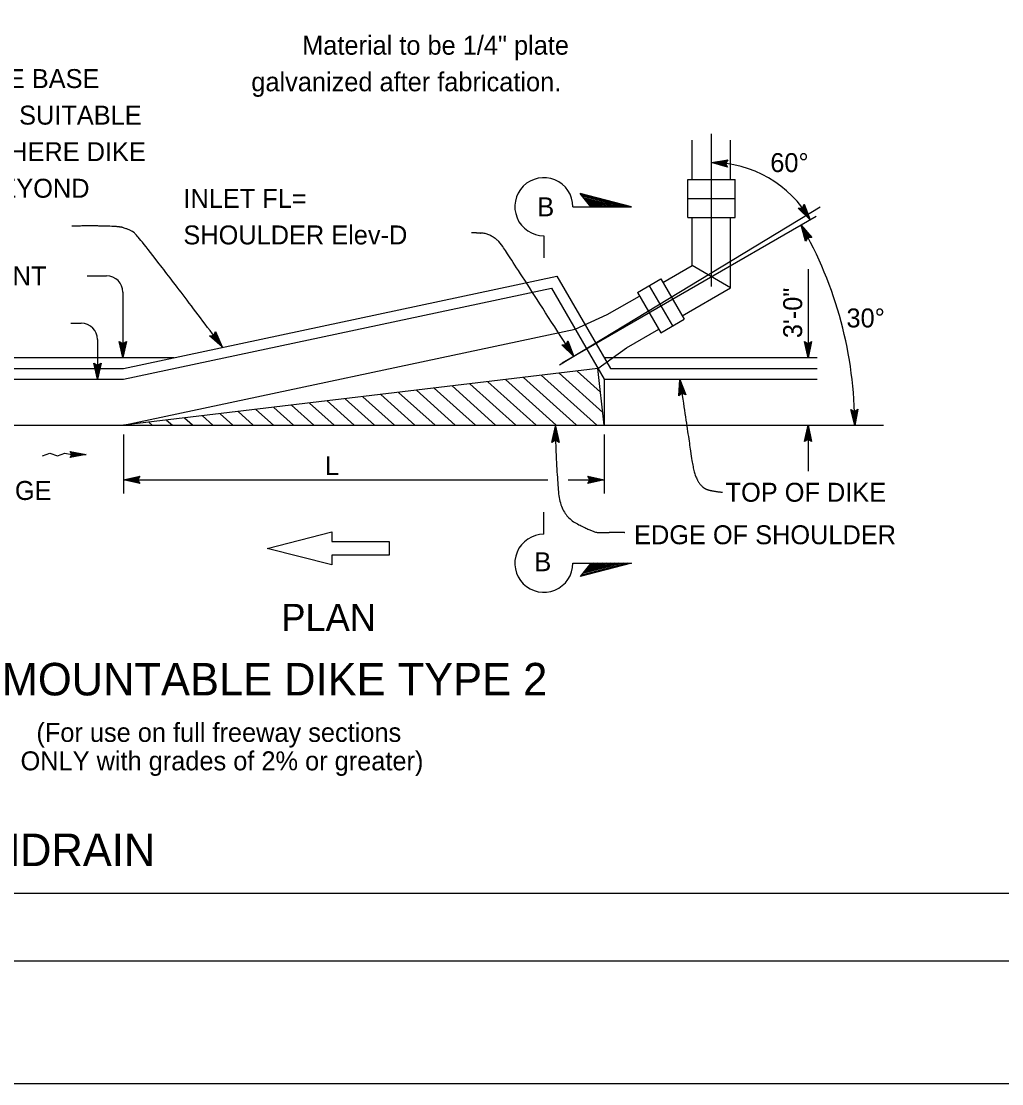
# Model space of a CAD drawing. Extents: x -894 to 866, y -476 to 714.
# Drawn here: x 29.6 to 391.8, y -476.4 to -84.1 of the extents above; entities that cross this region are included whole.
import ezdxf

# ---------------------------------------------------------------- set-up
doc = ezdxf.new("R2010")
doc.units = 0
for name, color, linetype in [('10 Sheet Format', 7, 'Continuous'), ('22 Misc Cnst Det', 7, 'Continuous'), ('56 Stage 3 Anno', 7, 'Continuous'), ('57 Undefined', 7, 'Continuous'), ('60 Nongeo Data', 7, 'Continuous')]:
    doc.layers.add(name, color=color, linetype=linetype)

msp = doc.modelspace()

# ---------------------------------------------------------------- linework, layer by layer
at = {"layer": '10 Sheet Format'}
for p, q in [((-438.75, -406.04), (199.07, -406.04)), ((198.77, -406.04), (811.55, -406.04)), ((-863.43, -431.04), (836.58, -431.04))]:
    msp.add_line(p, q, dxfattribs=at)
for points in [[(-894.04, 713.56), (865.96, 713.56), (865.96, -476.44), (-894.04, -476.44)], [(-863.43, -431.04), (836.58, -431.04), (836.58, 668.96), (-863.43, 668.96)]]:
    msp.add_lwpolyline(points, close=True, dxfattribs=at)
at = {"layer": '22 Misc Cnst Det'}
for p, q in [((255.04, -152.54), (236.09, -147.71)), ((240.01, -152.54), (236.09, -147.71)), ((253.48, -152.54), (236.5, -148.21)), ((251.92, -152.54), (236.9, -148.71)), ((233.33, -152.54), (255.04, -152.54)), ((250.37, -152.54), (237.31, -149.22)), ((248.81, -152.54), (237.71, -149.72)), ((247.25, -152.54), (238.12, -150.22)), ((245.69, -152.54), (238.52, -150.72)), ((244.13, -152.54), (238.93, -151.22)), ((242.57, -152.54), (239.34, -151.72)), ((241.02, -152.54), (239.74, -152.22)), ((222.62, -163.26), (222.62, -171.41)), ((222.62, -273.51), (222.62, -265.36)), ((233.33, -284.23), (255.04, -284.23)), ((255.04, -284.23), (236.09, -289.06)), ((240.01, -284.23), (236.09, -289.06)), ((253.48, -284.23), (236.5, -288.56)), ((251.92, -284.23), (236.9, -288.06)), ((250.37, -284.23), (237.31, -287.56)), ((248.81, -284.23), (237.71, -287.06)), ((247.25, -284.23), (238.12, -286.56)), ((245.69, -284.23), (238.53, -286.05)), ((244.13, -284.23), (238.93, -285.55)), ((242.57, -284.23), (239.34, -285.05)), ((241.02, -284.23), (239.74, -284.55))]:
    msp.add_line(p, q, dxfattribs=at)
for centre, start, end in [((222.62, -152.54), 0, 270.0005), ((222.62, -284.23), 89.9995, 360)]:
    msp.add_arc(centre, 10.72, start, end, dxfattribs=at)
at = {"layer": '56 Stage 3 Anno'}
for p, q in [((284.53, -182.03), (284.53, -125.59)), ((284.52, -136.25), (290.59, -135.28)), ((290.43, -137.95), (284.52, -136.25)), ((284.52, -136.25), (284.52, -136.25)), ((290.24, -137.58), (285.9, -136.34)), ((285.91, -136.33), (290.33, -135.63)), ((287.28, -136.42), (290.14, -135.96)), ((290.02, -137.21), (287.28, -136.42)), ((288.66, -136.5), (289.88, -136.31)), ((289.87, -136.85), (288.66, -136.5)), ((290.59, -135.28), (289.71, -136.56)), ((289.71, -136.56), (290.43, -137.95)), ((290.59, -135.28), (290.59, -135.28)), ((290.43, -137.95), (290.43, -137.95)), ((318.14, -153.03), (318.81, -151.62)), ((318.27, -152.73), (318.73, -153.9)), ((318.46, -152.39), (319.49, -155.05)), ((318.63, -152), (320.26, -156.2)), ((318.81, -151.62), (318.81, -151.62)), ((318.81, -151.62), (321.03, -157.35)), ((229.35, -210.23), (323.15, -156.07)), ((316.59, -153.1), (318.14, -153.03)), ((321.03, -157.35), (316.59, -153.1)), ((316.59, -153.1), (316.59, -153.1)), ((320.25, -156.2), (317.02, -153.1)), ((319.49, -155.05), (317.4, -153.05)), ((318.73, -153.9), (317.83, -153.05)), ((319.32, -165.22), (317.64, -159.31)), ((317.64, -159.31), (317.64, -159.31)), ((317.64, -159.31), (321.66, -163.95)), ((319.53, -164.86), (318.3, -160.52)), ((318.31, -160.53), (321.24, -163.92)), ((321.03, -157.35), (321.03, -157.35)), ((319.73, -164.49), (318.95, -161.74)), ((318.95, -161.74), (320.85, -163.93)), ((320.11, -163.88), (319.32, -165.22)), ((319.95, -164.17), (319.61, -162.96)), ((319.61, -162.96), (320.42, -163.89)), ((321.66, -163.95), (320.11, -163.88)), ((321.66, -163.95), (321.66, -163.95)), ((319.32, -165.22), (319.32, -165.22)), ((320.19, -175.64), (320.19, -208.34)), ((53.9, -178.1), (61.14, -178.1)), ((67.14, -184.1), (67.14, -208.28)), ((47.86, -195.61), (51.78, -195.61)), ((99.18, -200.26), (100.72, -200.1)), ((100.72, -200.1), (101.31, -198.66)), ((100.84, -199.8), (101.36, -200.95)), ((101.01, -199.45), (102.19, -202.05)), ((101.16, -199.05), (103.01, -203.16)), ((101.31, -198.66), (101.31, -198.66)), ((101.31, -198.66), (103.84, -204.26)), ((57.78, -201.61), (57.78, -216.28)), ((67.14, -208.28), (65.8, -202.28)), ((65.8, -202.28), (65.8, -202.28)), ((65.8, -202.28), (67.14, -203.08)), ((67.13, -206.88), (66.16, -202.51)), ((67.14, -205.51), (66.51, -202.69)), ((67.14, -204.13), (66.87, -202.92)), ((67.14, -203.08), (68.47, -202.28)), ((68.47, -202.28), (67.14, -208.28)), ((68.12, -202.49), (67.14, -206.9)), ((67.76, -202.73), (67.14, -205.51)), ((67.41, -202.9), (67.14, -204.13)), ((68.47, -202.28), (68.47, -202.28)), ((103.84, -204.26), (99.18, -200.26)), ((99.18, -200.26), (99.18, -200.26)), ((103, -203.15), (99.61, -200.23)), ((102.19, -202.05), (99.99, -200.17)), ((101.36, -200.95), (100.42, -200.14)), ((229.27, -203.58), (230.82, -203.53)), ((233.66, -207.88), (229.27, -203.58)), ((229.27, -203.58), (229.27, -203.58)), ((232.9, -206.72), (229.7, -203.58)), ((232.16, -205.57), (230.09, -203.54)), ((231.4, -204.41), (230.52, -203.54)), ((230.82, -203.53), (231.51, -202.12)), ((230.96, -203.23), (231.4, -204.41)), ((231.16, -202.89), (232.16, -205.57)), ((231.33, -202.5), (232.91, -206.73)), ((231.51, -202.12), (231.51, -202.12)), ((231.51, -202.12), (233.66, -207.88)), ((320.19, -208.34), (318.86, -202.34)), ((318.86, -202.34), (318.86, -202.34)), ((318.86, -202.34), (320.19, -203.14)), ((320.19, -206.95), (319.22, -202.57)), ((320.19, -205.57), (319.57, -202.75)), ((320.19, -204.19), (319.92, -202.98)), ((320.19, -203.14), (321.53, -202.34)), ((321.53, -202.34), (320.19, -208.34)), ((321.17, -202.55), (320.19, -206.96)), ((320.81, -202.79), (320.19, -205.57)), ((320.47, -202.96), (320.19, -204.19)), ((321.53, -202.34), (321.53, -202.34)), ((103.84, -204.26), (103.84, -204.26)), ((233.66, -207.88), (233.66, -207.88)), ((57.78, -216.28), (56.45, -210.28)), ((56.45, -210.28), (56.45, -210.28)), ((56.45, -210.28), (57.78, -211.08)), ((57.78, -214.89), (56.81, -210.51)), ((57.79, -213.51), (57.16, -210.69)), ((57.79, -212.13), (57.52, -210.92)), ((57.78, -211.08), (59.12, -210.28)), ((59.12, -210.28), (57.78, -216.28)), ((58.77, -210.49), (57.78, -214.9)), ((58.41, -210.73), (57.79, -213.51)), ((58.06, -210.9), (57.79, -212.13)), ((59.12, -210.28), (59.12, -210.28)), ((67.14, -208.28), (67.14, -208.28)), ((320.19, -208.34), (320.19, -208.34)), ((57.78, -216.28), (57.78, -216.28)), ((272.48, -222.45), (272.89, -216.32)), ((272.8, -222.18), (273.1, -217.68)), ((272.89, -216.32), (272.89, -216.32)), ((272.89, -216.32), (275.12, -222.04)), ((273.11, -217.69), (274.73, -221.87)), ((273.12, -221.9), (273.31, -219.05)), ((273.31, -219.05), (274.36, -221.74)), ((273.68, -221.46), (272.48, -222.45)), ((272.48, -222.45), (272.48, -222.45)), ((273.44, -221.67), (273.52, -220.41)), ((273.52, -220.41), (273.97, -221.57)), ((275.12, -222.04), (273.68, -221.46)), ((275.12, -222.04), (275.12, -222.04)), ((337.45, -233.35), (335.96, -227.39)), ((335.96, -227.39), (335.96, -227.39)), ((335.96, -227.39), (337.31, -228.15)), ((337.31, -228.15), (338.63, -227.32)), ((338.28, -227.55), (337.41, -231.97)), ((338.63, -227.32), (337.45, -233.35)), ((338.63, -227.32), (338.63, -227.32)), ((337.41, -231.96), (336.33, -227.61)), ((337.38, -230.59), (336.68, -227.78)), ((337.34, -229.21), (337.05, -228.01)), ((337.59, -227.97), (337.34, -229.21)), ((337.93, -227.79), (337.38, -230.59)), ((225.61, -239.58), (226.95, -233.58)), ((225.97, -239.37), (226.95, -234.96)), ((226.95, -233.58), (226.95, -233.58)), ((226.95, -233.58), (228.28, -239.58)), ((226.95, -234.97), (227.92, -239.35)), ((318.85, -239.27), (320.19, -233.27)), ((319.2, -239.06), (320.19, -234.65)), ((320.19, -233.27), (320.19, -233.27)), ((320.19, -233.27), (321.52, -239.27)), ((320.19, -233.27), (320.19, -250.17)), ((320.19, -234.67), (321.16, -239.04)), ((337.45, -233.35), (337.45, -233.35)), ((67.35, -236.7), (67.35, -258.48)), ((226.95, -238.78), (225.61, -239.58)), ((226.33, -239.13), (226.95, -236.35)), ((226.67, -238.96), (226.95, -237.73)), ((226.95, -236.35), (227.57, -239.17)), ((226.95, -237.73), (227.22, -238.94)), ((228.28, -239.58), (226.95, -238.78)), ((244.87, -236.7), (244.87, -258.48)), ((320.19, -238.47), (318.85, -239.27)), ((318.85, -239.27), (318.85, -239.27)), ((319.56, -238.82), (320.19, -236.04)), ((319.91, -238.65), (320.19, -237.42)), ((320.19, -236.04), (320.81, -238.86)), ((320.19, -237.42), (320.45, -238.63)), ((321.52, -239.27), (320.19, -238.47)), ((321.52, -239.27), (321.52, -239.27)), ((47.61, -243.01), (53.62, -244.07)), ((48.23, -244.07), (47.61, -243.01)), ((225.61, -239.58), (225.61, -239.58)), ((228.28, -239.58), (228.28, -239.58)), ((53.62, -244.07), (47.61, -245.13)), ((47.61, -245.13), (48.23, -244.07)), ((47.78, -243.29), (52.18, -244.07)), ((52.18, -244.07), (47.78, -244.85)), ((47.94, -243.58), (50.76, -244.07)), ((50.76, -244.07), (47.94, -244.57)), ((48.11, -243.86), (49.3, -244.07)), ((49.3, -244.07), (48.11, -244.28)), ((67.35, -253.43), (73.35, -252.1)), ((73.35, -254.77), (67.35, -253.43)), ((67.35, -253.43), (67.35, -253.43)), ((67.35, -253.43), (224.09, -253.43)), ((73.13, -254.42), (68.73, -253.43)), ((68.74, -253.43), (73.11, -252.46)), ((70.11, -253.44), (72.94, -252.81)), ((72.9, -254.06), (70.11, -253.44)), ((71.49, -253.44), (72.7, -253.17)), ((72.72, -253.71), (71.49, -253.44)), ((73.35, -252.1), (72.55, -253.43)), ((72.55, -253.43), (73.35, -254.77)), ((73.35, -252.1), (73.35, -252.1)), ((73.35, -254.77), (73.35, -254.77)), ((231.62, -253.43), (244.87, -253.43)), ((239.67, -253.43), (238.87, -252.09)), ((238.87, -252.09), (238.87, -252.09)), ((238.87, -252.09), (244.87, -253.43)), ((244.87, -253.43), (238.87, -254.76)), ((238.87, -254.76), (239.67, -253.43)), ((238.87, -254.76), (238.87, -254.76)), ((239.09, -252.45), (243.49, -253.43)), ((243.48, -253.44), (239.11, -254.41)), ((242.11, -253.43), (239.28, -254.06)), ((239.32, -252.81), (242.11, -253.43)), ((239.5, -253.16), (240.73, -253.43)), ((240.73, -253.43), (239.52, -253.7)), ((244.87, -253.43), (244.87, -253.43))]:
    msp.add_line(p, q, dxfattribs=at)
msp.add_lwpolyline([(37.42, -244.57), (40.17, -243.58), (42.92, -244.57), (45.67, -243.58), (48.23, -244.07), (53.62, -244.07)], dxfattribs=at)
for centre, radius, start, end in [((284.53, -178.37), 42.12, 29.9408, 90.0102), ((189.44, -233.27), 148.01, 359.97, 29.9821), ((61.13, -184.1), 6, 0, 90), ((51.78, -201.61), 6, 0, 90)]:
    msp.add_arc(centre, radius, start, end, dxfattribs=at)
for points in [[(103.84, -204.26), (72.8, -163.08), (69.65, -161.06), (64.7, -159.48), (48.28, -159.71)], [(233.66, -207.88), (206.95, -166.15), (205.1, -164.5), (201.6, -162.45), (198.32, -162.24), (195.85, -162.24)], [(272.89, -216.32), (276.53, -241.12), (278.02, -250.87), (280.17, -255.17), (283.14, -257.49), (288.6, -257.98)], [(226.72, -233.14), (227.29, -250.36), (228.83, -266.42), (240.57, -272.64), (244.19, -272.98), (249.03, -272.64), (252.48, -272.81)]]:
    msp.add_open_spline(points, degree=2, dxfattribs=at)
at = {"layer": '60 Nongeo Data'}
for p, q in [((277.44, -142.56), (277.44, -127.92)), ((291.62, -142.56), (291.62, -127.92)), ((275.81, -142.56), (293.25, -142.56)), ((275.81, -156.56), (275.81, -142.56)), ((293.25, -156.56), (293.25, -142.56)), ((228.43, -210.99), (324.74, -152.54)), ((275.81, -149.56), (293.25, -149.56)), ((275.81, -156.56), (293.25, -156.56)), ((277.44, -174.28), (277.44, -156.56)), ((291.62, -182.46), (291.62, -156.56)), ((266.62, -180.53), (277.44, -174.28)), ((291.62, -182.46), (277.44, -174.28)), ((67.35, -212.27), (227.47, -178.14)), ((227.47, -178.14), (247.18, -212.27)), ((257.21, -184.23), (265.87, -179.23)), ((265.87, -179.23), (274.46, -194.1)), ((67.35, -216.27), (225.42, -182.58)), ((225.42, -182.58), (244.87, -216.27)), ((257.21, -184.23), (265.8, -199.1)), ((261.54, -181.73), (270.13, -196.6)), ((273.71, -192.8), (291.62, -182.46)), ((246.04, -192.41), (257.96, -185.53)), ((234.16, -197.72), (246.04, -192.41)), ((265.8, -199.1), (274.46, -194.1)), ((67.35, -233.27), (234.16, -197.72)), ((253.13, -204.68), (265.05, -197.8)), ((242.59, -212.32), (253.13, -204.68)), ((-0.35, -208.27), (86.11, -208.27)), ((244.87, -208.27), (323.56, -208.27)), ((-0.35, -212.27), (67.35, -212.27)), ((242.59, -212.32), (67.35, -233.27)), ((215.1, -215.61), (234.54, -233.15)), ((242.14, -233.27), (221.69, -214.82)), ((228.28, -214.03), (244.36, -228.54)), ((234.87, -213.25), (243.54, -221.07)), ((244.87, -233.26), (242.59, -212.32)), ((247.18, -212.27), (323.56, -212.27)), ((-0.35, -216.27), (67.35, -216.27)), ((182.15, -219.55), (197.35, -233.27)), ((188.74, -218.76), (204.82, -233.27)), ((195.33, -217.97), (212.29, -233.27)), ((201.92, -217.19), (219.75, -233.27)), ((208.51, -216.4), (227.21, -233.27)), ((244.87, -216.27), (244.87, -233.26)), ((244.87, -216.27), (323.56, -216.27)), ((149.2, -223.49), (160.04, -233.27)), ((155.79, -222.7), (167.51, -233.27)), ((162.38, -221.91), (174.97, -233.27)), ((168.97, -221.13), (182.43, -233.27)), ((175.56, -220.34), (189.9, -233.27)), ((116.25, -227.43), (122.73, -233.27)), ((130.19, -233.27), (122.84, -226.64)), ((129.43, -225.85), (137.65, -233.27)), ((136.02, -225.06), (145.12, -233.27)), ((142.61, -224.28), (152.58, -233.27)), ((83.3, -231.37), (85.41, -233.27)), ((92.88, -233.27), (89.89, -230.58)), ((96.48, -229.79), (100.34, -233.27)), ((103.07, -229), (107.8, -233.27)), ((109.66, -228.22), (115.27, -233.27)), ((-0.35, -233.27), (348.1, -233.27)), ((76.79, -232.23), (77.95, -233.27)), ((244.87, -233.27), (305.78, -233.27)), ((120.45, -278.71), (144.36, -272.57)), ((144.36, -272.57), (144.36, -276.21)), ((144.36, -276.21), (165.46, -276.21)), ((165.46, -276.21), (165.46, -278.71)), ((144.36, -284.85), (120.45, -278.71)), ((165.46, -281.21), (144.36, -281.21)), ((144.36, -281.21), (144.36, -284.85)), ((165.46, -278.71), (165.46, -281.21))]:
    msp.add_line(p, q, dxfattribs=at)

# ---------------------------------------------------------------- texts
at = {"layer": '57 Undefined'}
for s, height, p in [('Material to be 1/4" plate', 7, (133.35, -96.42)), ('EXTEND DIKE BASE', 7, (-31.53, -108.73)), ('galvanized after fabrication.', 7, (114.57, -109.92)), ('TO PROVIDE SUITABLE', 7, (-31.53, -122.23)), ('SUPPORT WHERE DIKE ', 7, (-31.53, -135.73)), ('60°', 7, (306.26, -139.76)), ('EXTENDS BEYOND', 7, (-31.53, -149.23)), ('INLET FL=', 7, (89.49, -152.97)), ('B', 7, (220.21, -156.09)), ('SHOULDER Elev-D', 7, (89.49, -166.47)), ('HINGE POINT', 7, (-21.96, -181.6)), ('30°', 7, (334.4, -197.13)), ('L', 7, (141.77, -251.68)), ('FLOW ALONG EDGE', 7, (-50.77, -260.84)), ('TOP OF DIKE', 7, (289.75, -261.5)), ('EDGE OF SHOULDER', 7, (255.95, -277.2)), ('B', 7, (219.12, -287.17)), ('PLAN', 10, (125.66, -309.21)), ('MOUNTABLE DIKE TYPE 2', 12, (22.38, -333.02)), ('(For use on full freeway sections', 7, (35.19, -350.19)), ('ONLY with grades of 2% or greater)', 7, (29.33, -360.69)), ('ENTRANCE TAPER AND PIPE DOWNDRAIN', 12, (-251.69, -396.06))]:
    msp.add_text(s, height=height, dxfattribs=at).set_placement(p)
msp.add_text('3\'-0"', height=7, rotation=90, dxfattribs=at).set_placement((318.02, -201.09))

doc.saveas('drawing.dxf')
